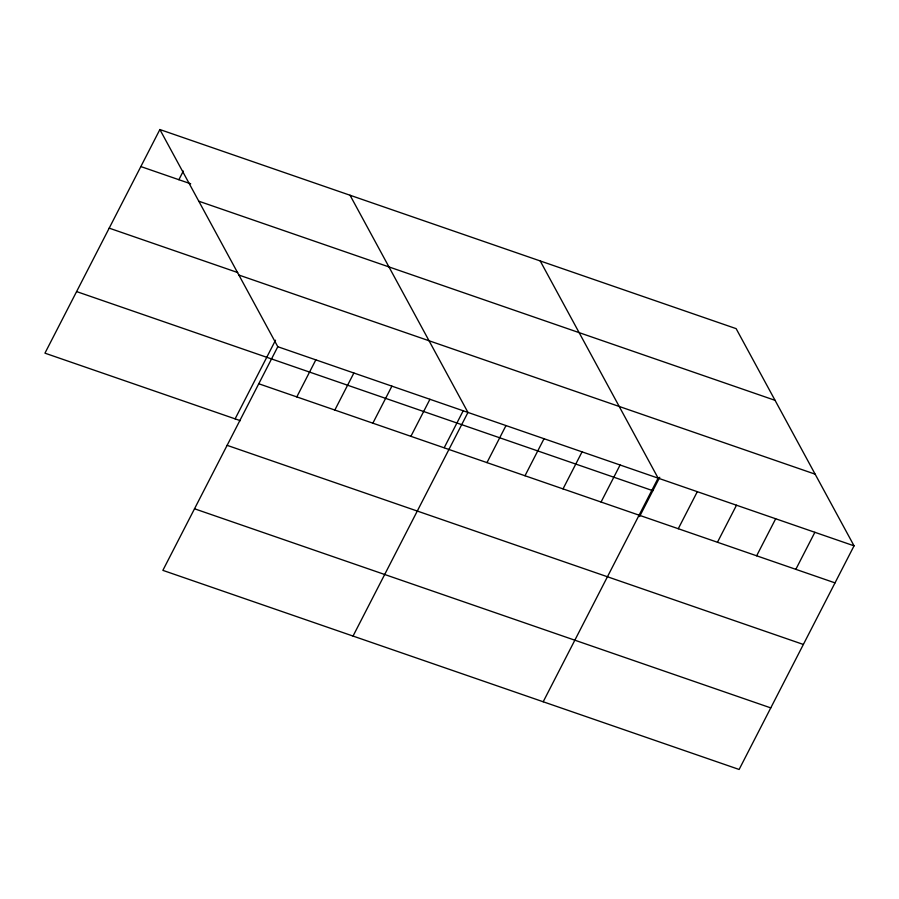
<?xml version="1.0" encoding="UTF-8"?>
<svg xmlns="http://www.w3.org/2000/svg" width="899" height="899" viewBox="0 0 899 899"><rect width="100%" height="100%" fill="white"/><g stroke="black" fill="none" stroke-linecap="round" stroke-linejoin="round"><path stroke-width="1.35" d="M159.876 129.535L277.802 346.722L162.865 570.359L739.124 769.465L854.05 545.839L736.135 328.641L159.876 129.535L44.95 353.161L240.359 420.676M178.879 179.71L183.317 171.068M235.111 418.867L275.532 340.204M296.794 396.909L315.83 359.87M334.833 410.045L353.869 373.006M372.86 423.182L391.897 386.154M410.899 436.33L429.924 399.291M444.263 447.623L463.187 410.798M353.037 636.065L467.963 412.439L350.037 195.24M486.966 462.614L505.991 425.575M524.994 475.751L544.03 438.723M563.021 488.899L582.058 451.86M601.06 502.035L620.096 464.997M543.198 701.771L658.124 478.144L540.209 260.946M639.56 516.554L659.742 477.279M678.273 528.724L697.309 491.686M717.458 542.254L736.495 505.227M756.643 555.796L775.68 518.768M795.829 569.337L814.865 532.298M140.84 166.562L190.678 183.789M198.791 201.207L775.039 400.325M109.195 228.144L237.718 272.554M238.887 275.049L815.135 474.166M277.802 346.722L854.05 545.839M76.595 291.579L652.843 490.697M258.766 383.761L835.014 582.878M227.121 445.342L803.369 644.459M194.51 508.778L770.769 707.895"/></g></svg>
